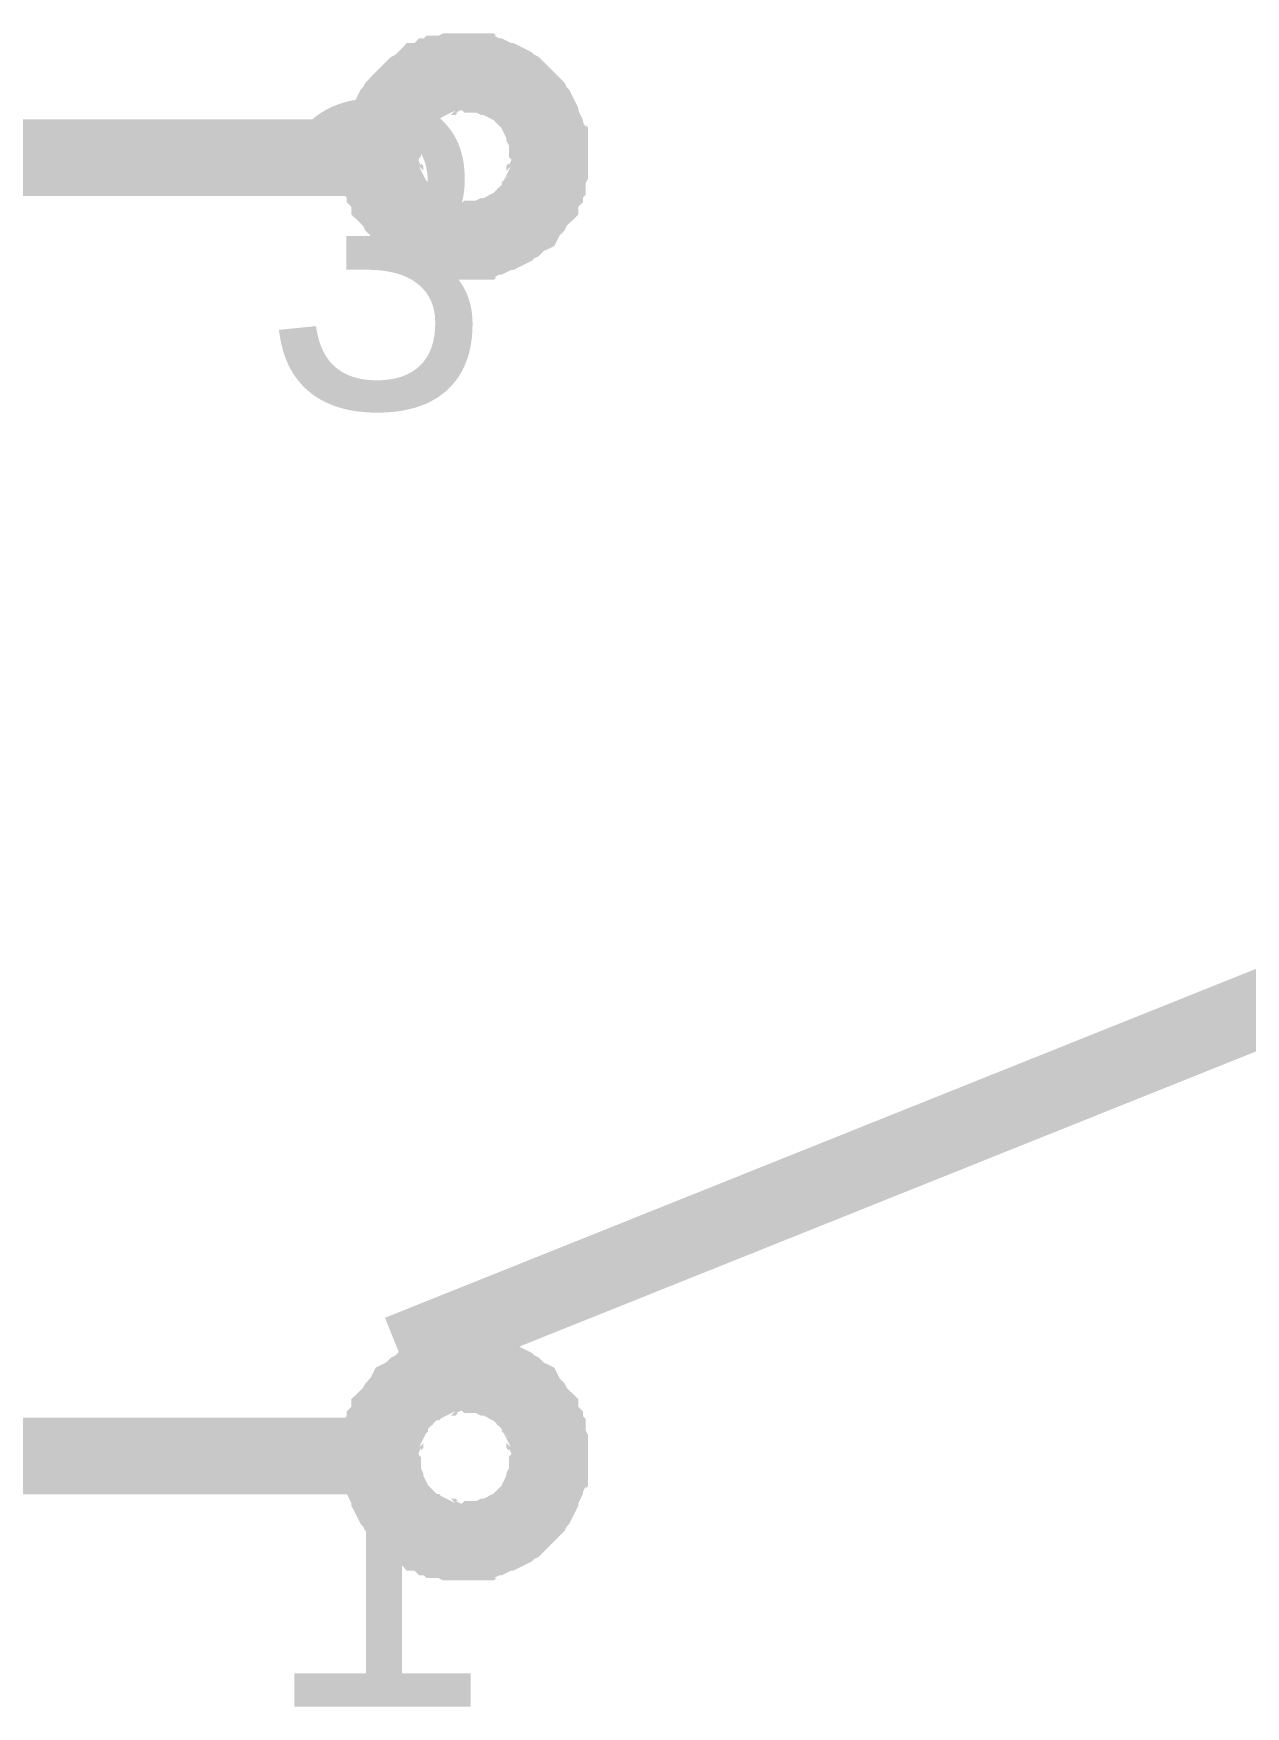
# Model space of a CAD drawing. Header units: inches. Extents: x 0 to 15, y 0 to 9.5.
# Drawn here: x 3.835 to 4.0216, y 7.4613 to 7.7188 of the extents above; entities that cross this region are included whole.
import ezdxf

# ---------------------------------------------------------------- set-up
doc = ezdxf.new("R2010")
doc.units = ezdxf.units.IN
doc.header["$MEASUREMENT"] = 0
doc.layers.add('Sheet', color=255, linetype='Continuous')

msp = doc.modelspace()

# ---------------------------------------------------------------- linework, layer by layer
at = {"layer": 'Sheet'}
for points in [[(3.88839, 7.69966, 0.0118, 0.0118, 0), (3.88839, 7.70039, 0.0118, 0.0118, 0), (3.88839, 7.70112, 0.0118, 0.0118, 0), (3.88839, 7.70186, 0.0118, 0.0118, 0), (3.88875, 7.70223, 0.0118, 0.0118, 0), (3.88875, 7.70296, 0.0118, 0.0118, 0), (3.88912, 7.7037, 0.0118, 0.0118, 0), (3.88912, 7.70406, 0.0118, 0.0118, 0), (3.88949, 7.7048, 0.0118, 0.0118, 0), (3.88985, 7.70553, 0.0118, 0.0118, 0), (3.88985, 7.7059, 0.0118, 0.0118, 0), (3.89022, 7.70663, 0.0118, 0.0118, 0), (3.89059, 7.707, 0.0118, 0.0118, 0), (3.89096, 7.70773, 0.0118, 0.0118, 0), (3.89132, 7.7081, 0.0118, 0.0118, 0), (3.89169, 7.70847, 0.0118, 0.0118, 0), (3.89206, 7.70884, 0.0118, 0.0118, 0), (3.89279, 7.70957, 0.0118, 0.0118, 0), (3.89316, 7.70994, 0.0118, 0.0118, 0), (3.89352, 7.7103, 0.0118, 0.0118, 0), (3.89426, 7.71067, 0.0118, 0.0118, 0), (3.89463, 7.71104, 0.0118, 0.0118, 0), (3.89499, 7.71141, 0.0118, 0.0118, 0), (3.89573, 7.71141, 0.0118, 0.0118, 0), (3.89646, 7.71177, 0.0118, 0.0118, 0), (3.89683, 7.71214, 0.0118, 0.0118, 0), (3.89756, 7.71214, 0.0118, 0.0118, 0), (3.89793, 7.71251, 0.0118, 0.0118, 0), (3.89866, 7.71251, 0.0118, 0.0118, 0), (3.8994, 7.71287, 0.0118, 0.0118, 0), (3.89977, 7.71287, 0.0118, 0.0118, 0), (3.9005, 7.71287, 0.0118, 0.0118, 0), (3.90123, 7.71287, 0.0118, 0.0118, 0)], [(3.90123, 7.71287, 0.0118, 0.0118, 0), (3.9005, 7.71287, 0.0118, 0.0118, 0), (3.89977, 7.71287, 0.0118, 0.0118, 0), (3.8994, 7.71287, 0.0118, 0.0118, 0), (3.89866, 7.71251, 0.0118, 0.0118, 0), (3.89793, 7.71251, 0.0118, 0.0118, 0), (3.89756, 7.71214, 0.0118, 0.0118, 0), (3.89683, 7.71214, 0.0118, 0.0118, 0), (3.89646, 7.71177, 0.0118, 0.0118, 0), (3.89573, 7.71141, 0.0118, 0.0118, 0), (3.89499, 7.71141, 0.0118, 0.0118, 0), (3.89463, 7.71104, 0.0118, 0.0118, 0), (3.89426, 7.71067, 0.0118, 0.0118, 0), (3.89352, 7.7103, 0.0118, 0.0118, 0), (3.89316, 7.70994, 0.0118, 0.0118, 0), (3.89279, 7.70957, 0.0118, 0.0118, 0), (3.89206, 7.70884, 0.0118, 0.0118, 0), (3.89169, 7.70847, 0.0118, 0.0118, 0), (3.89132, 7.7081, 0.0118, 0.0118, 0), (3.89096, 7.70773, 0.0118, 0.0118, 0), (3.89059, 7.707, 0.0118, 0.0118, 0), (3.89022, 7.70663, 0.0118, 0.0118, 0), (3.88985, 7.7059, 0.0118, 0.0118, 0), (3.88985, 7.70553, 0.0118, 0.0118, 0), (3.88949, 7.7048, 0.0118, 0.0118, 0), (3.88912, 7.70406, 0.0118, 0.0118, 0), (3.88912, 7.7037, 0.0118, 0.0118, 0), (3.88875, 7.70296, 0.0118, 0.0118, 0), (3.88875, 7.70223, 0.0118, 0.0118, 0), (3.88839, 7.70186, 0.0118, 0.0118, 0), (3.88839, 7.70112, 0.0118, 0.0118, 0), (3.88839, 7.70039, 0.0118, 0.0118, 0), (3.88839, 7.69966, 0.0118, 0.0118, 0)], [(3.90123, 7.71287, 0.0118, 0.0118, 0), (3.90123, 7.71287, 0.0118, 0.0118, 0)], [(3.90123, 7.71287, 0.0118, 0.0118, 0), (3.90197, 7.71287, 0.0118, 0.0118, 0), (3.9027, 7.71287, 0.0118, 0.0118, 0), (3.90344, 7.71287, 0.0118, 0.0118, 0), (3.9038, 7.71251, 0.0118, 0.0118, 0), (3.90454, 7.71251, 0.0118, 0.0118, 0), (3.90527, 7.71214, 0.0118, 0.0118, 0), (3.90564, 7.71214, 0.0118, 0.0118, 0), (3.90637, 7.71177, 0.0118, 0.0118, 0), (3.90711, 7.71141, 0.0118, 0.0118, 0), (3.90747, 7.71141, 0.0118, 0.0118, 0), (3.90821, 7.71104, 0.0118, 0.0118, 0), (3.90857, 7.71067, 0.0118, 0.0118, 0), (3.90931, 7.7103, 0.0118, 0.0118, 0), (3.90968, 7.70994, 0.0118, 0.0118, 0), (3.91004, 7.70957, 0.0118, 0.0118, 0), (3.91078, 7.70884, 0.0118, 0.0118, 0), (3.91114, 7.70847, 0.0118, 0.0118, 0), (3.91151, 7.7081, 0.0118, 0.0118, 0), (3.91188, 7.70773, 0.0118, 0.0118, 0), (3.91225, 7.707, 0.0118, 0.0118, 0), (3.91261, 7.70663, 0.0118, 0.0118, 0), (3.91298, 7.7059, 0.0118, 0.0118, 0), (3.91298, 7.70553, 0.0118, 0.0118, 0), (3.91335, 7.7048, 0.0118, 0.0118, 0), (3.91371, 7.70406, 0.0118, 0.0118, 0), (3.91371, 7.7037, 0.0118, 0.0118, 0), (3.91408, 7.70296, 0.0118, 0.0118, 0), (3.91408, 7.70223, 0.0118, 0.0118, 0), (3.91445, 7.70186, 0.0118, 0.0118, 0), (3.91445, 7.70112, 0.0118, 0.0118, 0), (3.91445, 7.70039, 0.0118, 0.0118, 0), (3.91445, 7.69966, 0.0118, 0.0118, 0)], [(3.91445, 7.69966, 0.0118, 0.0118, 0), (3.91445, 7.70039, 0.0118, 0.0118, 0), (3.91445, 7.70112, 0.0118, 0.0118, 0), (3.91445, 7.70186, 0.0118, 0.0118, 0), (3.91408, 7.70223, 0.0118, 0.0118, 0), (3.91408, 7.70296, 0.0118, 0.0118, 0), (3.91371, 7.7037, 0.0118, 0.0118, 0), (3.91371, 7.70406, 0.0118, 0.0118, 0), (3.91335, 7.7048, 0.0118, 0.0118, 0), (3.91298, 7.70553, 0.0118, 0.0118, 0), (3.91298, 7.7059, 0.0118, 0.0118, 0), (3.91261, 7.70663, 0.0118, 0.0118, 0), (3.91225, 7.707, 0.0118, 0.0118, 0), (3.91188, 7.70773, 0.0118, 0.0118, 0), (3.91151, 7.7081, 0.0118, 0.0118, 0), (3.91114, 7.70847, 0.0118, 0.0118, 0), (3.91078, 7.70884, 0.0118, 0.0118, 0), (3.91004, 7.70957, 0.0118, 0.0118, 0), (3.90968, 7.70994, 0.0118, 0.0118, 0), (3.90931, 7.7103, 0.0118, 0.0118, 0), (3.90857, 7.71067, 0.0118, 0.0118, 0), (3.90821, 7.71104, 0.0118, 0.0118, 0), (3.90747, 7.71141, 0.0118, 0.0118, 0), (3.90711, 7.71141, 0.0118, 0.0118, 0), (3.90637, 7.71177, 0.0118, 0.0118, 0), (3.90564, 7.71214, 0.0118, 0.0118, 0), (3.90527, 7.71214, 0.0118, 0.0118, 0), (3.90454, 7.71251, 0.0118, 0.0118, 0), (3.9038, 7.71251, 0.0118, 0.0118, 0), (3.90344, 7.71287, 0.0118, 0.0118, 0), (3.9027, 7.71287, 0.0118, 0.0118, 0), (3.90197, 7.71287, 0.0118, 0.0118, 0), (3.90123, 7.71287, 0.0118, 0.0118, 0)], [(3.80139, 7.69966, 0.0118, 0.0118, 0), (3.88618, 7.69966, 0.0118, 0.0118, 0)], [(3.90123, 7.6868, 0.0118, 0.0118, 0), (3.9005, 7.6868, 0.0118, 0.0118, 0), (3.89977, 7.6868, 0.0118, 0.0118, 0), (3.8994, 7.6868, 0.0118, 0.0118, 0), (3.89866, 7.68717, 0.0118, 0.0118, 0), (3.89793, 7.68717, 0.0118, 0.0118, 0), (3.89756, 7.68754, 0.0118, 0.0118, 0), (3.89683, 7.68754, 0.0118, 0.0118, 0), (3.89646, 7.68791, 0.0118, 0.0118, 0), (3.89573, 7.68827, 0.0118, 0.0118, 0), (3.89499, 7.68827, 0.0118, 0.0118, 0), (3.89463, 7.68864, 0.0118, 0.0118, 0), (3.89426, 7.68901, 0.0118, 0.0118, 0), (3.89352, 7.68937, 0.0118, 0.0118, 0), (3.89316, 7.68974, 0.0118, 0.0118, 0), (3.89279, 7.69011, 0.0118, 0.0118, 0), (3.89206, 7.69048, 0.0118, 0.0118, 0), (3.89169, 7.69121, 0.0118, 0.0118, 0), (3.89132, 7.69158, 0.0118, 0.0118, 0), (3.89096, 7.69194, 0.0118, 0.0118, 0), (3.89059, 7.69268, 0.0118, 0.0118, 0), (3.89022, 7.69305, 0.0118, 0.0118, 0), (3.88985, 7.69341, 0.0118, 0.0118, 0), (3.88985, 7.69415, 0.0118, 0.0118, 0), (3.88949, 7.69488, 0.0118, 0.0118, 0), (3.88912, 7.69525, 0.0118, 0.0118, 0), (3.88912, 7.69598, 0.0118, 0.0118, 0), (3.88875, 7.69635, 0.0118, 0.0118, 0), (3.88875, 7.69709, 0.0118, 0.0118, 0), (3.88839, 7.69782, 0.0118, 0.0118, 0), (3.88839, 7.69819, 0.0118, 0.0118, 0), (3.88839, 7.69892, 0.0118, 0.0118, 0), (3.88839, 7.69966, 0.0118, 0.0118, 0)], [(3.88839, 7.69966, 0.0118, 0.0118, 0), (3.88839, 7.69966, 0.0118, 0.0118, 0)], [(3.88839, 7.69966, 0.0118, 0.0118, 0), (3.88839, 7.69892, 0.0118, 0.0118, 0), (3.88839, 7.69819, 0.0118, 0.0118, 0), (3.88839, 7.69782, 0.0118, 0.0118, 0), (3.88875, 7.69709, 0.0118, 0.0118, 0), (3.88875, 7.69635, 0.0118, 0.0118, 0), (3.88912, 7.69598, 0.0118, 0.0118, 0), (3.88912, 7.69525, 0.0118, 0.0118, 0), (3.88949, 7.69488, 0.0118, 0.0118, 0), (3.88985, 7.69415, 0.0118, 0.0118, 0), (3.88985, 7.69341, 0.0118, 0.0118, 0), (3.89022, 7.69305, 0.0118, 0.0118, 0), (3.89059, 7.69268, 0.0118, 0.0118, 0), (3.89096, 7.69194, 0.0118, 0.0118, 0), (3.89132, 7.69158, 0.0118, 0.0118, 0), (3.89169, 7.69121, 0.0118, 0.0118, 0), (3.89206, 7.69048, 0.0118, 0.0118, 0), (3.89279, 7.69011, 0.0118, 0.0118, 0), (3.89316, 7.68974, 0.0118, 0.0118, 0), (3.89352, 7.68937, 0.0118, 0.0118, 0), (3.89426, 7.68901, 0.0118, 0.0118, 0), (3.89463, 7.68864, 0.0118, 0.0118, 0), (3.89499, 7.68827, 0.0118, 0.0118, 0), (3.89573, 7.68827, 0.0118, 0.0118, 0), (3.89646, 7.68791, 0.0118, 0.0118, 0), (3.89683, 7.68754, 0.0118, 0.0118, 0), (3.89756, 7.68754, 0.0118, 0.0118, 0), (3.89793, 7.68717, 0.0118, 0.0118, 0), (3.89866, 7.68717, 0.0118, 0.0118, 0), (3.8994, 7.6868, 0.0118, 0.0118, 0), (3.89977, 7.6868, 0.0118, 0.0118, 0), (3.9005, 7.6868, 0.0118, 0.0118, 0), (3.90123, 7.6868, 0.0118, 0.0118, 0)], [(3.91445, 7.69966, 0.0118, 0.0118, 0), (3.91445, 7.69892, 0.0118, 0.0118, 0), (3.91445, 7.69819, 0.0118, 0.0118, 0), (3.91445, 7.69782, 0.0118, 0.0118, 0), (3.91408, 7.69709, 0.0118, 0.0118, 0), (3.91408, 7.69635, 0.0118, 0.0118, 0), (3.91371, 7.69598, 0.0118, 0.0118, 0), (3.91371, 7.69525, 0.0118, 0.0118, 0), (3.91335, 7.69488, 0.0118, 0.0118, 0), (3.91298, 7.69415, 0.0118, 0.0118, 0), (3.91298, 7.69341, 0.0118, 0.0118, 0), (3.91261, 7.69305, 0.0118, 0.0118, 0), (3.91225, 7.69268, 0.0118, 0.0118, 0), (3.91188, 7.69194, 0.0118, 0.0118, 0), (3.91151, 7.69158, 0.0118, 0.0118, 0), (3.91114, 7.69121, 0.0118, 0.0118, 0), (3.91078, 7.69048, 0.0118, 0.0118, 0), (3.91004, 7.69011, 0.0118, 0.0118, 0), (3.90968, 7.68974, 0.0118, 0.0118, 0), (3.90931, 7.68937, 0.0118, 0.0118, 0), (3.90857, 7.68901, 0.0118, 0.0118, 0), (3.90821, 7.68864, 0.0118, 0.0118, 0), (3.90747, 7.68827, 0.0118, 0.0118, 0), (3.90711, 7.68827, 0.0118, 0.0118, 0), (3.90637, 7.68791, 0.0118, 0.0118, 0), (3.90564, 7.68754, 0.0118, 0.0118, 0), (3.90527, 7.68754, 0.0118, 0.0118, 0), (3.90454, 7.68717, 0.0118, 0.0118, 0), (3.9038, 7.68717, 0.0118, 0.0118, 0), (3.90344, 7.6868, 0.0118, 0.0118, 0), (3.9027, 7.6868, 0.0118, 0.0118, 0), (3.90197, 7.6868, 0.0118, 0.0118, 0), (3.90123, 7.6868, 0.0118, 0.0118, 0)], [(3.90123, 7.6868, 0.0118, 0.0118, 0), (3.90197, 7.6868, 0.0118, 0.0118, 0), (3.9027, 7.6868, 0.0118, 0.0118, 0), (3.90344, 7.6868, 0.0118, 0.0118, 0), (3.9038, 7.68717, 0.0118, 0.0118, 0), (3.90454, 7.68717, 0.0118, 0.0118, 0), (3.90527, 7.68754, 0.0118, 0.0118, 0), (3.90564, 7.68754, 0.0118, 0.0118, 0), (3.90637, 7.68791, 0.0118, 0.0118, 0), (3.90711, 7.68827, 0.0118, 0.0118, 0), (3.90747, 7.68827, 0.0118, 0.0118, 0), (3.90821, 7.68864, 0.0118, 0.0118, 0), (3.90857, 7.68901, 0.0118, 0.0118, 0), (3.90931, 7.68937, 0.0118, 0.0118, 0), (3.90968, 7.68974, 0.0118, 0.0118, 0), (3.91004, 7.69011, 0.0118, 0.0118, 0), (3.91078, 7.69048, 0.0118, 0.0118, 0), (3.91114, 7.69121, 0.0118, 0.0118, 0), (3.91151, 7.69158, 0.0118, 0.0118, 0), (3.91188, 7.69194, 0.0118, 0.0118, 0), (3.91225, 7.69268, 0.0118, 0.0118, 0), (3.91261, 7.69305, 0.0118, 0.0118, 0), (3.91298, 7.69341, 0.0118, 0.0118, 0), (3.91298, 7.69415, 0.0118, 0.0118, 0), (3.91335, 7.69488, 0.0118, 0.0118, 0), (3.91371, 7.69525, 0.0118, 0.0118, 0), (3.91371, 7.69598, 0.0118, 0.0118, 0), (3.91408, 7.69635, 0.0118, 0.0118, 0), (3.91408, 7.69709, 0.0118, 0.0118, 0), (3.91445, 7.69782, 0.0118, 0.0118, 0), (3.91445, 7.69819, 0.0118, 0.0118, 0), (3.91445, 7.69892, 0.0118, 0.0118, 0), (3.91445, 7.69966, 0.0118, 0.0118, 0)], [(3.91445, 7.69966, 0.0118, 0.0118, 0), (3.91445, 7.69966, 0.0118, 0.0118, 0), (3.91445, 7.69966, 0.0118, 0.0118, 0), (3.91445, 7.69966, 0.0118, 0.0118, 0), (3.91445, 7.69966, 0.0118, 0.0118, 0), (3.91445, 7.69966, 0.0118, 0.0118, 0), (3.91445, 7.69966, 0.0118, 0.0118, 0), (3.91445, 7.69966, 0.0118, 0.0118, 0), (3.91445, 7.69966, 0.0118, 0.0118, 0), (3.91445, 7.69966, 0.0118, 0.0118, 0), (3.91445, 7.69966, 0.0118, 0.0118, 0), (3.91445, 7.69966, 0.0118, 0.0118, 0), (3.91445, 7.69966, 0.0118, 0.0118, 0), (3.91445, 7.69966, 0.0118, 0.0118, 0), (3.91445, 7.69966, 0.0118, 0.0118, 0), (3.91445, 7.69966, 0.0118, 0.0118, 0), (3.91445, 7.69966, 0.0118, 0.0118, 0), (3.91445, 7.69966, 0.0118, 0.0118, 0), (3.91445, 7.69966, 0.0118, 0.0118, 0), (3.91445, 7.69966, 0.0118, 0.0118, 0), (3.91445, 7.69966, 0.0118, 0.0118, 0), (3.91445, 7.69966, 0.0118, 0.0118, 0), (3.91445, 7.69966, 0.0118, 0.0118, 0), (3.91445, 7.69966, 0.0118, 0.0118, 0), (3.91445, 7.69966, 0.0118, 0.0118, 0), (3.91445, 7.69966, 0.0118, 0.0118, 0), (3.91445, 7.69966, 0.0118, 0.0118, 0), (3.91445, 7.69966, 0.0118, 0.0118, 0), (3.91445, 7.69966, 0.0118, 0.0118, 0), (3.91445, 7.69966, 0.0118, 0.0118, 0), (3.91445, 7.69966, 0.0118, 0.0118, 0), (3.91445, 7.69966, 0.0118, 0.0118, 0), (3.91445, 7.69966, 0.0118, 0.0118, 0)], [(3.91445, 7.69966, 0.0118, 0.0118, 0), (3.91445, 7.69966, 0.0118, 0.0118, 0)], [(3.90123, 7.6868, 0.0118, 0.0118, 0), (3.90123, 7.6868, 0.0118, 0.0118, 0)], [(4.10129, 7.59978, 0.0118, 0.0118, 0), (3.89132, 7.51569, 0.0118, 0.0118, 0)], [(3.88839, 7.4999, 0.0118, 0.0118, 0), (3.88839, 7.50064, 0.0118, 0.0118, 0), (3.88839, 7.50137, 0.0118, 0.0118, 0), (3.88839, 7.50174, 0.0118, 0.0118, 0), (3.88875, 7.50247, 0.0118, 0.0118, 0), (3.88875, 7.50321, 0.0118, 0.0118, 0), (3.88912, 7.50358, 0.0118, 0.0118, 0), (3.88912, 7.50431, 0.0118, 0.0118, 0), (3.88949, 7.50468, 0.0118, 0.0118, 0), (3.88985, 7.50541, 0.0118, 0.0118, 0), (3.88985, 7.50615, 0.0118, 0.0118, 0), (3.89022, 7.50651, 0.0118, 0.0118, 0), (3.89059, 7.50688, 0.0118, 0.0118, 0), (3.89096, 7.50761, 0.0118, 0.0118, 0), (3.89132, 7.50798, 0.0118, 0.0118, 0), (3.89169, 7.50835, 0.0118, 0.0118, 0), (3.89206, 7.50908, 0.0118, 0.0118, 0), (3.89279, 7.50945, 0.0118, 0.0118, 0), (3.89316, 7.50982, 0.0118, 0.0118, 0), (3.89352, 7.51018, 0.0118, 0.0118, 0), (3.89426, 7.51055, 0.0118, 0.0118, 0), (3.89463, 7.51092, 0.0118, 0.0118, 0), (3.89499, 7.51129, 0.0118, 0.0118, 0), (3.89573, 7.51129, 0.0118, 0.0118, 0), (3.89646, 7.51165, 0.0118, 0.0118, 0), (3.89683, 7.51202, 0.0118, 0.0118, 0), (3.89756, 7.51202, 0.0118, 0.0118, 0), (3.89793, 7.51239, 0.0118, 0.0118, 0), (3.89866, 7.51239, 0.0118, 0.0118, 0), (3.8994, 7.51276, 0.0118, 0.0118, 0), (3.89977, 7.51276, 0.0118, 0.0118, 0), (3.9005, 7.51276, 0.0118, 0.0118, 0), (3.90123, 7.51276, 0.0118, 0.0118, 0)], [(3.90123, 7.51276, 0.0118, 0.0118, 0), (3.9005, 7.51276, 0.0118, 0.0118, 0), (3.89977, 7.51276, 0.0118, 0.0118, 0), (3.8994, 7.51276, 0.0118, 0.0118, 0), (3.89866, 7.51239, 0.0118, 0.0118, 0), (3.89793, 7.51239, 0.0118, 0.0118, 0), (3.89756, 7.51202, 0.0118, 0.0118, 0), (3.89683, 7.51202, 0.0118, 0.0118, 0), (3.89646, 7.51165, 0.0118, 0.0118, 0), (3.89573, 7.51129, 0.0118, 0.0118, 0), (3.89499, 7.51129, 0.0118, 0.0118, 0), (3.89463, 7.51092, 0.0118, 0.0118, 0), (3.89426, 7.51055, 0.0118, 0.0118, 0), (3.89352, 7.51018, 0.0118, 0.0118, 0), (3.89316, 7.50982, 0.0118, 0.0118, 0), (3.89279, 7.50945, 0.0118, 0.0118, 0), (3.89206, 7.50908, 0.0118, 0.0118, 0), (3.89169, 7.50835, 0.0118, 0.0118, 0), (3.89132, 7.50798, 0.0118, 0.0118, 0), (3.89096, 7.50761, 0.0118, 0.0118, 0), (3.89059, 7.50688, 0.0118, 0.0118, 0), (3.89022, 7.50651, 0.0118, 0.0118, 0), (3.88985, 7.50615, 0.0118, 0.0118, 0), (3.88985, 7.50541, 0.0118, 0.0118, 0), (3.88949, 7.50468, 0.0118, 0.0118, 0), (3.88912, 7.50431, 0.0118, 0.0118, 0), (3.88912, 7.50358, 0.0118, 0.0118, 0), (3.88875, 7.50321, 0.0118, 0.0118, 0), (3.88875, 7.50247, 0.0118, 0.0118, 0), (3.88839, 7.50174, 0.0118, 0.0118, 0), (3.88839, 7.50137, 0.0118, 0.0118, 0), (3.88839, 7.50064, 0.0118, 0.0118, 0), (3.88839, 7.4999, 0.0118, 0.0118, 0)], [(3.90123, 7.51276, 0.0118, 0.0118, 0), (3.90123, 7.51276, 0.0118, 0.0118, 0)], [(3.90123, 7.51276, 0.0118, 0.0118, 0), (3.90197, 7.51276, 0.0118, 0.0118, 0), (3.9027, 7.51276, 0.0118, 0.0118, 0), (3.90344, 7.51276, 0.0118, 0.0118, 0), (3.9038, 7.51239, 0.0118, 0.0118, 0), (3.90454, 7.51239, 0.0118, 0.0118, 0), (3.90527, 7.51202, 0.0118, 0.0118, 0), (3.90564, 7.51202, 0.0118, 0.0118, 0), (3.90637, 7.51165, 0.0118, 0.0118, 0), (3.90711, 7.51129, 0.0118, 0.0118, 0), (3.90747, 7.51129, 0.0118, 0.0118, 0), (3.90821, 7.51092, 0.0118, 0.0118, 0), (3.90857, 7.51055, 0.0118, 0.0118, 0), (3.90931, 7.51018, 0.0118, 0.0118, 0), (3.90968, 7.50982, 0.0118, 0.0118, 0), (3.91004, 7.50945, 0.0118, 0.0118, 0), (3.91078, 7.50908, 0.0118, 0.0118, 0), (3.91114, 7.50835, 0.0118, 0.0118, 0), (3.91151, 7.50798, 0.0118, 0.0118, 0), (3.91188, 7.50761, 0.0118, 0.0118, 0), (3.91225, 7.50688, 0.0118, 0.0118, 0), (3.91261, 7.50651, 0.0118, 0.0118, 0), (3.91298, 7.50615, 0.0118, 0.0118, 0), (3.91298, 7.50541, 0.0118, 0.0118, 0), (3.91335, 7.50468, 0.0118, 0.0118, 0), (3.91371, 7.50431, 0.0118, 0.0118, 0), (3.91371, 7.50358, 0.0118, 0.0118, 0), (3.91408, 7.50321, 0.0118, 0.0118, 0), (3.91408, 7.50247, 0.0118, 0.0118, 0), (3.91445, 7.50174, 0.0118, 0.0118, 0), (3.91445, 7.50137, 0.0118, 0.0118, 0), (3.91445, 7.50064, 0.0118, 0.0118, 0), (3.91445, 7.4999, 0.0118, 0.0118, 0)], [(3.91445, 7.4999, 0.0118, 0.0118, 0), (3.91445, 7.50064, 0.0118, 0.0118, 0), (3.91445, 7.50137, 0.0118, 0.0118, 0), (3.91445, 7.50174, 0.0118, 0.0118, 0), (3.91408, 7.50247, 0.0118, 0.0118, 0), (3.91408, 7.50321, 0.0118, 0.0118, 0), (3.91371, 7.50358, 0.0118, 0.0118, 0), (3.91371, 7.50431, 0.0118, 0.0118, 0), (3.91335, 7.50468, 0.0118, 0.0118, 0), (3.91298, 7.50541, 0.0118, 0.0118, 0), (3.91298, 7.50615, 0.0118, 0.0118, 0), (3.91261, 7.50651, 0.0118, 0.0118, 0), (3.91225, 7.50688, 0.0118, 0.0118, 0), (3.91188, 7.50761, 0.0118, 0.0118, 0), (3.91151, 7.50798, 0.0118, 0.0118, 0), (3.91114, 7.50835, 0.0118, 0.0118, 0), (3.91078, 7.50908, 0.0118, 0.0118, 0), (3.91004, 7.50945, 0.0118, 0.0118, 0), (3.90968, 7.50982, 0.0118, 0.0118, 0), (3.90931, 7.51018, 0.0118, 0.0118, 0), (3.90857, 7.51055, 0.0118, 0.0118, 0), (3.90821, 7.51092, 0.0118, 0.0118, 0), (3.90747, 7.51129, 0.0118, 0.0118, 0), (3.90711, 7.51129, 0.0118, 0.0118, 0), (3.90637, 7.51165, 0.0118, 0.0118, 0), (3.90564, 7.51202, 0.0118, 0.0118, 0), (3.90527, 7.51202, 0.0118, 0.0118, 0), (3.90454, 7.51239, 0.0118, 0.0118, 0), (3.9038, 7.51239, 0.0118, 0.0118, 0), (3.90344, 7.51276, 0.0118, 0.0118, 0), (3.9027, 7.51276, 0.0118, 0.0118, 0), (3.90197, 7.51276, 0.0118, 0.0118, 0), (3.90123, 7.51276, 0.0118, 0.0118, 0)], [(3.80139, 7.4999, 0.0118, 0.0118, 0), (3.88618, 7.4999, 0.0118, 0.0118, 0)], [(3.90123, 7.48668, 0.0118, 0.0118, 0), (3.9005, 7.48668, 0.0118, 0.0118, 0), (3.89977, 7.48668, 0.0118, 0.0118, 0), (3.8994, 7.48668, 0.0118, 0.0118, 0), (3.89866, 7.48705, 0.0118, 0.0118, 0), (3.89793, 7.48705, 0.0118, 0.0118, 0), (3.89756, 7.48742, 0.0118, 0.0118, 0), (3.89683, 7.48742, 0.0118, 0.0118, 0), (3.89646, 7.48779, 0.0118, 0.0118, 0), (3.89573, 7.48815, 0.0118, 0.0118, 0), (3.89499, 7.48815, 0.0118, 0.0118, 0), (3.89463, 7.48852, 0.0118, 0.0118, 0), (3.89426, 7.48889, 0.0118, 0.0118, 0), (3.89352, 7.48925, 0.0118, 0.0118, 0), (3.89316, 7.48962, 0.0118, 0.0118, 0), (3.89279, 7.48999, 0.0118, 0.0118, 0), (3.89206, 7.49072, 0.0118, 0.0118, 0), (3.89169, 7.49109, 0.0118, 0.0118, 0), (3.89132, 7.49146, 0.0118, 0.0118, 0), (3.89096, 7.49183, 0.0118, 0.0118, 0), (3.89059, 7.49256, 0.0118, 0.0118, 0), (3.89022, 7.49293, 0.0118, 0.0118, 0), (3.88985, 7.49366, 0.0118, 0.0118, 0), (3.88985, 7.49403, 0.0118, 0.0118, 0), (3.88949, 7.49476, 0.0118, 0.0118, 0), (3.88912, 7.4955, 0.0118, 0.0118, 0), (3.88912, 7.49586, 0.0118, 0.0118, 0), (3.88875, 7.4966, 0.0118, 0.0118, 0), (3.88875, 7.49733, 0.0118, 0.0118, 0), (3.88839, 7.4977, 0.0118, 0.0118, 0), (3.88839, 7.49843, 0.0118, 0.0118, 0), (3.88839, 7.49917, 0.0118, 0.0118, 0), (3.88839, 7.4999, 0.0118, 0.0118, 0)], [(3.88839, 7.4999, 0.0118, 0.0118, 0), (3.88839, 7.4999, 0.0118, 0.0118, 0)], [(3.88839, 7.4999, 0.0118, 0.0118, 0), (3.88839, 7.49917, 0.0118, 0.0118, 0), (3.88839, 7.49843, 0.0118, 0.0118, 0), (3.88839, 7.4977, 0.0118, 0.0118, 0), (3.88875, 7.49733, 0.0118, 0.0118, 0), (3.88875, 7.4966, 0.0118, 0.0118, 0), (3.88912, 7.49586, 0.0118, 0.0118, 0), (3.88912, 7.4955, 0.0118, 0.0118, 0), (3.88949, 7.49476, 0.0118, 0.0118, 0), (3.88985, 7.49403, 0.0118, 0.0118, 0), (3.88985, 7.49366, 0.0118, 0.0118, 0), (3.89022, 7.49293, 0.0118, 0.0118, 0), (3.89059, 7.49256, 0.0118, 0.0118, 0), (3.89096, 7.49183, 0.0118, 0.0118, 0), (3.89132, 7.49146, 0.0118, 0.0118, 0), (3.89169, 7.49109, 0.0118, 0.0118, 0), (3.89206, 7.49072, 0.0118, 0.0118, 0), (3.89279, 7.48999, 0.0118, 0.0118, 0), (3.89316, 7.48962, 0.0118, 0.0118, 0), (3.89352, 7.48925, 0.0118, 0.0118, 0), (3.89426, 7.48889, 0.0118, 0.0118, 0), (3.89463, 7.48852, 0.0118, 0.0118, 0), (3.89499, 7.48815, 0.0118, 0.0118, 0), (3.89573, 7.48815, 0.0118, 0.0118, 0), (3.89646, 7.48779, 0.0118, 0.0118, 0), (3.89683, 7.48742, 0.0118, 0.0118, 0), (3.89756, 7.48742, 0.0118, 0.0118, 0), (3.89793, 7.48705, 0.0118, 0.0118, 0), (3.89866, 7.48705, 0.0118, 0.0118, 0), (3.8994, 7.48668, 0.0118, 0.0118, 0), (3.89977, 7.48668, 0.0118, 0.0118, 0), (3.9005, 7.48668, 0.0118, 0.0118, 0), (3.90123, 7.48668, 0.0118, 0.0118, 0)], [(3.91445, 7.4999, 0.0118, 0.0118, 0), (3.91445, 7.49917, 0.0118, 0.0118, 0), (3.91445, 7.49843, 0.0118, 0.0118, 0), (3.91445, 7.4977, 0.0118, 0.0118, 0), (3.91408, 7.49733, 0.0118, 0.0118, 0), (3.91408, 7.4966, 0.0118, 0.0118, 0), (3.91371, 7.49586, 0.0118, 0.0118, 0), (3.91371, 7.4955, 0.0118, 0.0118, 0), (3.91335, 7.49476, 0.0118, 0.0118, 0), (3.91298, 7.49403, 0.0118, 0.0118, 0), (3.91298, 7.49366, 0.0118, 0.0118, 0), (3.91261, 7.49293, 0.0118, 0.0118, 0), (3.91225, 7.49256, 0.0118, 0.0118, 0), (3.91188, 7.49183, 0.0118, 0.0118, 0), (3.91151, 7.49146, 0.0118, 0.0118, 0), (3.91114, 7.49109, 0.0118, 0.0118, 0), (3.91078, 7.49072, 0.0118, 0.0118, 0), (3.91004, 7.48999, 0.0118, 0.0118, 0), (3.90968, 7.48962, 0.0118, 0.0118, 0), (3.90931, 7.48925, 0.0118, 0.0118, 0), (3.90857, 7.48889, 0.0118, 0.0118, 0), (3.90821, 7.48852, 0.0118, 0.0118, 0), (3.90747, 7.48815, 0.0118, 0.0118, 0), (3.90711, 7.48815, 0.0118, 0.0118, 0), (3.90637, 7.48779, 0.0118, 0.0118, 0), (3.90564, 7.48742, 0.0118, 0.0118, 0), (3.90527, 7.48742, 0.0118, 0.0118, 0), (3.90454, 7.48705, 0.0118, 0.0118, 0), (3.9038, 7.48705, 0.0118, 0.0118, 0), (3.90344, 7.48668, 0.0118, 0.0118, 0), (3.9027, 7.48668, 0.0118, 0.0118, 0), (3.90197, 7.48668, 0.0118, 0.0118, 0), (3.90123, 7.48668, 0.0118, 0.0118, 0)], [(3.90123, 7.48668, 0.0118, 0.0118, 0), (3.90197, 7.48668, 0.0118, 0.0118, 0), (3.9027, 7.48668, 0.0118, 0.0118, 0), (3.90344, 7.48668, 0.0118, 0.0118, 0), (3.9038, 7.48705, 0.0118, 0.0118, 0), (3.90454, 7.48705, 0.0118, 0.0118, 0), (3.90527, 7.48742, 0.0118, 0.0118, 0), (3.90564, 7.48742, 0.0118, 0.0118, 0), (3.90637, 7.48779, 0.0118, 0.0118, 0), (3.90711, 7.48815, 0.0118, 0.0118, 0), (3.90747, 7.48815, 0.0118, 0.0118, 0), (3.90821, 7.48852, 0.0118, 0.0118, 0), (3.90857, 7.48889, 0.0118, 0.0118, 0), (3.90931, 7.48925, 0.0118, 0.0118, 0), (3.90968, 7.48962, 0.0118, 0.0118, 0), (3.91004, 7.48999, 0.0118, 0.0118, 0), (3.91078, 7.49072, 0.0118, 0.0118, 0), (3.91114, 7.49109, 0.0118, 0.0118, 0), (3.91151, 7.49146, 0.0118, 0.0118, 0), (3.91188, 7.49183, 0.0118, 0.0118, 0), (3.91225, 7.49256, 0.0118, 0.0118, 0), (3.91261, 7.49293, 0.0118, 0.0118, 0), (3.91298, 7.49366, 0.0118, 0.0118, 0), (3.91298, 7.49403, 0.0118, 0.0118, 0), (3.91335, 7.49476, 0.0118, 0.0118, 0), (3.91371, 7.4955, 0.0118, 0.0118, 0), (3.91371, 7.49586, 0.0118, 0.0118, 0), (3.91408, 7.4966, 0.0118, 0.0118, 0), (3.91408, 7.49733, 0.0118, 0.0118, 0), (3.91445, 7.4977, 0.0118, 0.0118, 0), (3.91445, 7.49843, 0.0118, 0.0118, 0), (3.91445, 7.49917, 0.0118, 0.0118, 0), (3.91445, 7.4999, 0.0118, 0.0118, 0)], [(3.91445, 7.4999, 0.0118, 0.0118, 0), (3.91445, 7.4999, 0.0118, 0.0118, 0), (3.91445, 7.4999, 0.0118, 0.0118, 0), (3.91445, 7.4999, 0.0118, 0.0118, 0), (3.91445, 7.4999, 0.0118, 0.0118, 0), (3.91445, 7.4999, 0.0118, 0.0118, 0), (3.91445, 7.4999, 0.0118, 0.0118, 0), (3.91445, 7.4999, 0.0118, 0.0118, 0), (3.91445, 7.4999, 0.0118, 0.0118, 0), (3.91445, 7.4999, 0.0118, 0.0118, 0), (3.91445, 7.4999, 0.0118, 0.0118, 0), (3.91445, 7.4999, 0.0118, 0.0118, 0), (3.91445, 7.4999, 0.0118, 0.0118, 0), (3.91445, 7.4999, 0.0118, 0.0118, 0), (3.91445, 7.4999, 0.0118, 0.0118, 0), (3.91445, 7.4999, 0.0118, 0.0118, 0), (3.91445, 7.4999, 0.0118, 0.0118, 0), (3.91445, 7.4999, 0.0118, 0.0118, 0), (3.91445, 7.4999, 0.0118, 0.0118, 0), (3.91445, 7.4999, 0.0118, 0.0118, 0), (3.91445, 7.4999, 0.0118, 0.0118, 0), (3.91445, 7.4999, 0.0118, 0.0118, 0), (3.91445, 7.4999, 0.0118, 0.0118, 0), (3.91445, 7.4999, 0.0118, 0.0118, 0), (3.91445, 7.4999, 0.0118, 0.0118, 0), (3.91445, 7.4999, 0.0118, 0.0118, 0), (3.91445, 7.4999, 0.0118, 0.0118, 0), (3.91445, 7.4999, 0.0118, 0.0118, 0), (3.91445, 7.4999, 0.0118, 0.0118, 0), (3.91445, 7.4999, 0.0118, 0.0118, 0), (3.91445, 7.4999, 0.0118, 0.0118, 0), (3.91445, 7.4999, 0.0118, 0.0118, 0), (3.91445, 7.4999, 0.0118, 0.0118, 0)], [(3.91445, 7.4999, 0.0118, 0.0118, 0), (3.91445, 7.4999, 0.0118, 0.0118, 0)], [(3.90123, 7.48668, 0.0118, 0.0118, 0), (3.90123, 7.48668, 0.0118, 0.0118, 0)]]:
    msp.add_lwpolyline(points, format="xyseb", dxfattribs=at)

# ---------------------------------------------------------------- texts
for s, p in [('3', (3.8704, 7.6611)), ('1', (3.8704, 7.46135))]:
    msp.add_text(s, height=0.047, dxfattribs=at).set_placement(p)

doc.saveas('drawing.dxf')
